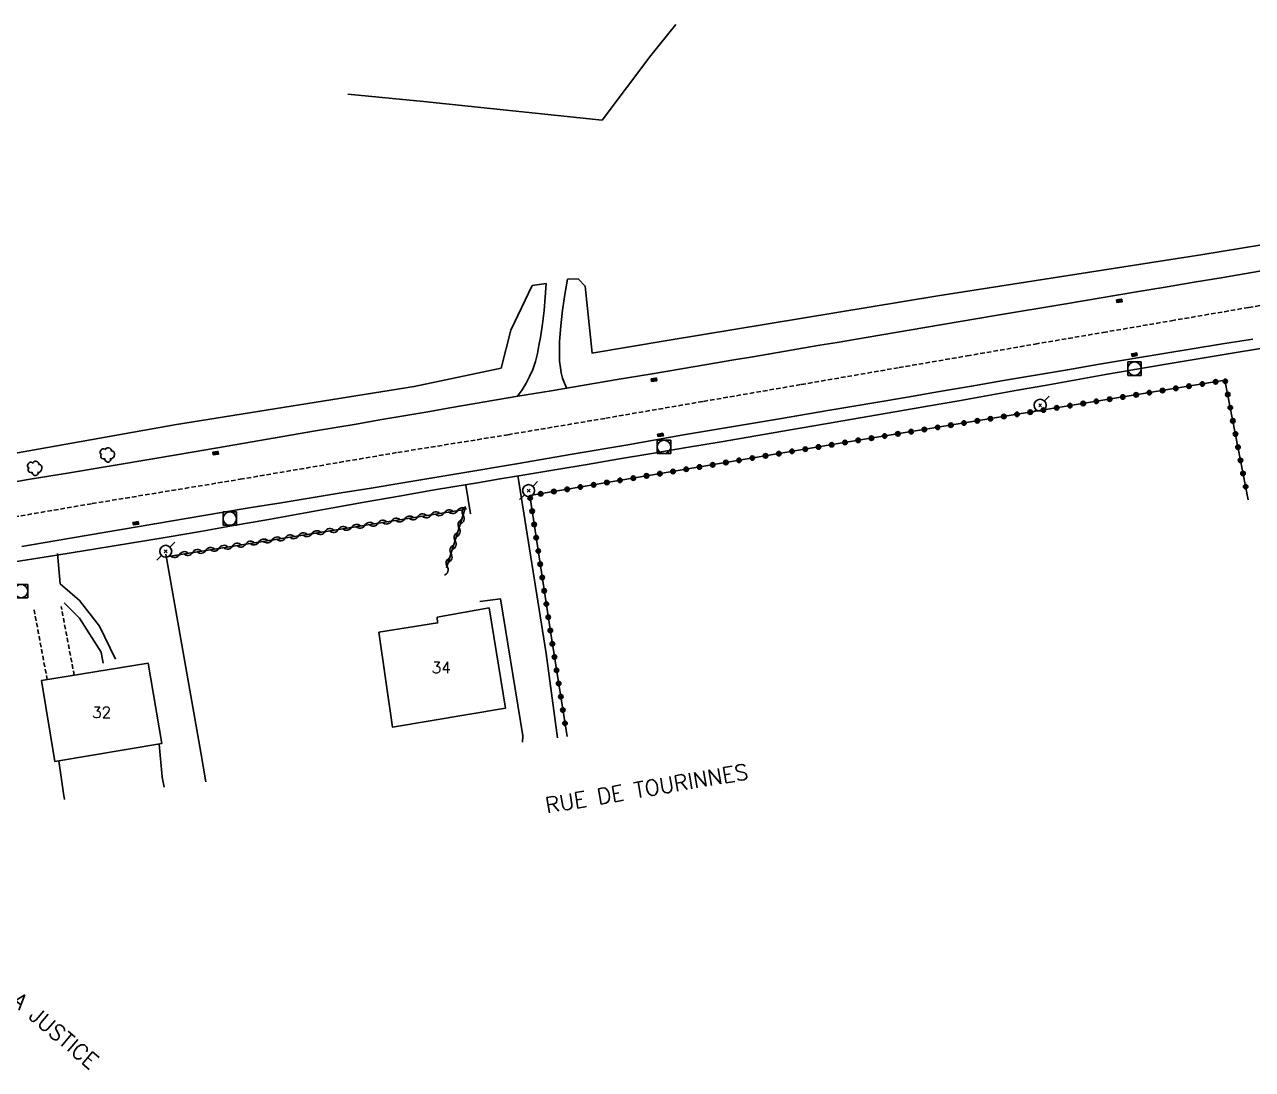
# Model space of a CAD drawing. Header units: millimetres. Extents: x 175000 to 176000, y 162999 to 164000.
# Drawn here: x 175244.2 to 175381.5, y 163030.7 to 163147.6 of the extents above; entities that cross this region are included whole.
import ezdxf
from ezdxf.enums import TextEntityAlignment as Align

# ---------------------------------------------------------------- set-up
doc = ezdxf.new("R2010")
doc.units = ezdxf.units.MM
doc.linetypes.add('DASHED', pattern=[0.75, 0.5, -0.25])
doc.layers.get('0').update_dxf_attribs({"linetype": 'CONTINUOUS'})
for name, color, linetype in [('W0001', 6, 'DASHED'), ('W0008', 7, 'CONTINUOUS'), ('W0014', 7, 'CONTINUOUS'), ('W0017', 7, 'CONTINUOUS'), ('W0071', 7, 'CONTINUOUS'), ('W0101', 7, 'CONTINUOUS'), ('W0104', 1, 'CONTINUOUS'), ('W0112', 1, 'DASHED'), ('W0300', 7, 'CONTINUOUS'), ('W0310', 3, 'CONTINUOUS'), ('W0323', 7, 'CONTINUOUS'), ('W0330', 7, 'CONTINUOUS'), ('W0401', 7, 'CONTINUOUS'), ('W0420', 7, 'CONTINUOUS'), ('W0473', 7, 'CONTINUOUS'), ('W0989', 7, 'CONTINUOUS'), ('W0991', 7, 'CONTINUOUS')]:
    doc.layers.add(name, color=color, linetype=linetype)
doc.styles.get("Standard").update_dxf_attribs({"font": 'romans.shx', "width": 0.85})

# ---------------------------------------------------------------- blocks, each defined once
blk = doc.blocks.new('T300')
for p, q in [((-0.8, 0.51), (-0.86, 0.34)), ((-0.86, 0.34), (-0.86, 0.17)), ((-0.86, 0.17), (-0.74, 0.06)), ((-0.69, 0.63), (-0.8, 0.51)), ((-0.8, -0.06), (-0.74, 0.06)), ((-0.74, 0.06), (-0.69, 0.11)), ((-0.57, 0.69), (-0.69, 0.63)), ((-0.46, 0.69), (-0.57, 0.69)), ((-0.29, 0.63), (-0.46, 0.69)), ((-0.29, 0.63), (-0.17, 0.74)), ((-0.23, 0.57), (-0.29, 0.63)), ((-0.17, 0.74), (-0.06, 0.8)), ((-0.06, 0.8), (0.06, 0.8)), ((0.06, 0.8), (0.23, 0.74)), ((0.23, 0.74), (0.34, 0.63)), ((0.34, 0.63), (0.4, 0.51)), ((0.46, 0.46), (0.34, 0.46)), ((0.4, 0.51), (0.4, 0.46)), ((0.57, 0.4), (0.46, 0.46)), ((0.57, 0.4), (0.69, 0.29)), ((0.69, 0.29), (0.74, 0.17)), ((0.74, 0.06), (0.69, -0.17)), ((0.74, 0.17), (0.74, 0.06)), ((-0.8, -0.17), (-0.8, -0.06)), ((-0.8, -0.23), (-0.8, -0.17)), ((-0.74, -0.34), (-0.8, -0.23)), ((-0.69, -0.4), (-0.74, -0.34)), ((-0.51, -0.46), (-0.69, -0.4)), ((-0.4, -0.46), (-0.51, -0.46)), ((-0.4, -0.46), (-0.34, -0.46)), ((-0.34, -0.46), (-0.34, -0.4)), ((-0.34, -0.51), (-0.34, -0.46)), ((-0.29, -0.63), (-0.34, -0.51)), ((-0.17, -0.74), (-0.29, -0.63)), ((-0.06, -0.8), (-0.17, -0.74)), ((0.06, -0.8), (-0.06, -0.8)), ((0.17, -0.74), (0.06, -0.8)), ((0.23, -0.69), (0.17, -0.74)), ((0.29, -0.46), (0.23, -0.46)), ((0.29, -0.63), (0.23, -0.69)), ((0.46, -0.4), (0.29, -0.46)), ((0.34, -0.51), (0.29, -0.63)), ((0.34, -0.51), (0.34, -0.46)), ((0.57, -0.34), (0.46, -0.4)), ((0.63, -0.29), (0.57, -0.34)), ((0.69, -0.17), (0.63, -0.29))]:
    blk.add_line(p, q)
blk = doc.blocks.new('T420')
for p, q in [((0.75, 0.75), (-0.75, 0.75)), ((-0.75, 0.75), (-0.75, -0.75)), ((0.75, 0.75), (0.75, -0.75)), ((0.75, -0.75), (-0.75, -0.75))]:
    blk.add_line(p, q)
blk.add_ellipse((0, 0), major_axis=(-0.53, 0.53), ratio=1, start_param=3.926991, end_param=10.210176)
blk = doc.blocks.new('T401')
for p, q in [((-0.3, 0.3), (0, 0.3)), ((-0.3, -0.25), (-0.3, 0.3)), ((-0.3, 0.15), (0, 0.15)), ((-0.3, 0), (0, 0)), ((0, 0.3), (0, -0.25)), ((-0.3, -0.15), (0, -0.15)), ((-0.3, -0.25), (-0.3, -0.3)), ((-0.3, -0.3), (0, -0.3)), ((0, -0.3), (0, -0.25))]:
    blk.add_line(p, q)
blk = doc.blocks.new('T473')
for p, q in [((-0.166667, 0.166667), (0.166667, -0.166667)), ((-0.166667, -0.166667), (0.166667, 0.166667)), ((0.500001, 0.500001), (1.000002, 1.000002)), ((-1.000002, -1.000002), (-0.500001, -0.500001))]:
    blk.add_line(p, q)
blk.add_ellipse((0, 0), major_axis=(0.471405, 0.471405), ratio=1, start_param=5.4977871438, end_param=11.780972451)
blk = doc.blocks.new('t323o')
at = {"color": 0, "linetype": 'Continuous'}
for radius in [0.25, 0.15]:
    blk.add_circle((0, 0), radius, dxfattribs=at)
blk = doc.blocks.new('t310o')
at = {"color": 0, "linetype": 'Continuous'}
for centre, start, end in [((-0.5, 0.38), 216.8699, 323.1304), ((0.5, -0.37), 36.8699, 143.1303)]:
    blk.add_arc(centre, 0.625, start, end, dxfattribs=at)

msp = doc.modelspace()

# ---------------------------------------------------------------- linework, layer by layer
at = {"layer": 'W0001'}
msp.add_lwpolyline([(175151.6, 163092.98), (175158.23, 163090.94), (175172.54, 163087.78), (175185.54, 163086.26), (175197.74, 163086.2), (175213.02, 163087.63), (175230.45, 163090.36), (175251.73, 163094.01), (175268.27, 163096.73), (175285.91, 163099.73), (175298.22, 163101.71), (175309.16, 163103.56), (175320.09, 163105.44), (175331.03, 163107.33), (175341.96, 163109.22), (175349.57, 163110.53), (175357.19, 163111.85), (175364.8, 163113.15), (175372.42, 163114.46), (175381.06, 163115.94), (175389.7, 163117.43)], dxfattribs=at)
at = {"layer": 'W0008'}
for points in [[(175384.65, 163120.4), (175381.42, 163119.85), (175378.19, 163119.31), (175374.96, 163118.77), (175371.73, 163118.22), (175368.51, 163117.68), (175360.62, 163116.35), (175352.74, 163115.03), (175344.85, 163113.7), (175336.97, 163112.36), (175335.04, 163112.04), (175333.11, 163111.71), (175331.18, 163111.38), (175329.25, 163111.05), (175327.33, 163110.72), (175325.4, 163110.4), (175323.47, 163110.07), (175321.54, 163109.74), (175317.84, 163109.12), (175314.14, 163108.5), (175310.44, 163107.87), (175306.74, 163107.25), (175303.04, 163106.63), (175299.34, 163106.01), (175295.65, 163105.38), (175291.95, 163104.75)], [(175291.95, 163104.75), (175289.27, 163104.29), (175286.59, 163103.82), (175283.91, 163103.36), (175281.23, 163102.9), (175276.71, 163102.13), (175272.19, 163101.35), (175267.66, 163100.58), (175263.14, 163099.81), (175258.5, 163099.03), (175253.85, 163098.24), (175249.2, 163097.46), (175244.56, 163096.69), (175243.13, 163096.45)]]:
    msp.add_lwpolyline(points, dxfattribs=at)
at = {"layer": 'W0014'}
for points in [[(175314.3, 163099.6), (175318.18, 163100.27), (175322.07, 163100.93), (175325.95, 163101.6), (175329.83, 163102.26), (175333.72, 163102.92), (175337.6, 163103.59), (175341.48, 163104.26), (175345.36, 163104.93), (175348.64, 163105.51), (175351.92, 163106.09), (175355.2, 163106.68), (175358.47, 163107.26), (175361.75, 163107.85), (175365.03, 163108.43), (175368.31, 163109.01), (175371.59, 163109.57), (175377.66, 163110.58), (175383.74, 163111.58)], [(175317.85, 163101.69), (175323.23, 163102.59), (175328.6, 163103.5), (175333.98, 163104.41), (175339.35, 163105.32), (175342.92, 163105.92), (175346.5, 163106.53), (175350.07, 163107.14), (175353.64, 163107.76), (175357.22, 163108.37), (175360.79, 163108.98), (175364.37, 163109.59), (175367.94, 163110.19), (175371.33, 163110.75), (175374.73, 163111.31), (175378.12, 163111.86), (175381.51, 163112.41)], [(175243.84, 163089.22), (175247.56, 163089.85), (175251.28, 163090.49), (175255.01, 163091.12), (175258.73, 163091.76), (175262.45, 163092.38), (175266.17, 163093.01), (175269.52, 163093.56), (175272.87, 163094.11), (175276.21, 163094.66), (175279.56, 163095.2), (175282.91, 163095.74), (175286.26, 163096.29), (175289.6, 163096.84), (175292.95, 163097.4), (175299.18, 163098.45), (175305.4, 163099.52), (175311.63, 163100.6), (175317.85, 163101.69)], [(175314.3, 163099.6), (175310.69, 163099), (175307.09, 163098.4), (175303.48, 163097.8), (175299.87, 163097.2), (175297.34, 163096.78), (175294.82, 163096.35), (175292.29, 163095.93), (175289.77, 163095.5), (175286.06, 163094.85), (175282.36, 163094.2), (175278.65, 163093.54), (175274.95, 163092.87), (175271.25, 163092.21), (175267.54, 163091.55), (175263.83, 163090.9), (175260.12, 163090.27), (175253.96, 163089.25), (175247.79, 163088.25), (175241.62, 163087.28)]]:
    msp.add_lwpolyline(points, dxfattribs=at)
at = {"layer": 'W0017'}
for points in [[(175293.51, 163096.08), (175294.05, 163092.85)], [(175299.31, 163097.17), (175302.48, 163077.25), (175303.76, 163067.83)], [(175248.14, 163085.04), (175247.83, 163088.41)], [(175254.35, 163076.61), (175252.54, 163080.31), (175250.32, 163083.18), (175248.14, 163085.04)], [(175248.59, 163082.91), (175250.32, 163081.2), (175252.72, 163077.4), (175252.97, 163076.17)], [(175299.84, 163067.34), (175299.89, 163068.02), (175297.38, 163083.36), (175295.06, 163083.06)]]:
    msp.add_lwpolyline(points, dxfattribs=at)
at = {"layer": 'W0071'}
for points in [[(175302.48, 163118.62), (175302.39, 163117.11), (175302.26, 163115.6), (175302.08, 163114.1), (175301.85, 163112.6), (175301.69, 163111.7), (175301.51, 163110.79), (175301.29, 163109.9), (175300.99, 163109.02), (175300.65, 163108.23), (175300.25, 163107.46), (175299.8, 163106.72), (175299.29, 163106.02)], [(175304.89, 163119.12), (175304.57, 163117.38), (175304.31, 163115.64), (175304.12, 163113.89), (175304, 163112.13), (175303.97, 163111.4), (175303.97, 163110.67), (175304, 163109.94), (175304.08, 163109.21), (175304.19, 163108.63), (175304.34, 163108.05), (175304.53, 163107.49), (175304.76, 163106.94)]]:
    msp.add_lwpolyline(points, dxfattribs=at)
at = {"layer": 'W0101'}
for points in [[(175283.79, 163079.64), (175285.3, 163069.01), (175297.93, 163071.12), (175296.12, 163082.35), (175290.32, 163081.29), (175290.35, 163080.66)], [(175246.06, 163074.21), (175257.98, 163076.17), (175259.5, 163067.17), (175247.55, 163065.17)]]:
    msp.add_lwpolyline(points, close=True, dxfattribs=at)
at = {"layer": 'W0104'}
for points in [[(175259.2, 163067.12), (175259.56, 163063.45), (175259.56, 163063.42), (175259.76, 163062.31)], [(175248.62, 163060.92), (175248.52, 163061.59), (175248.01, 163065.25)]]:
    msp.add_lwpolyline(points, dxfattribs=at)
at = {"layer": 'W0112'}
for points in [[(175249.72, 163074.81), (175248.26, 163082.49)], [(175245.22, 163082.14), (175246.7, 163074.32)]]:
    msp.add_lwpolyline(points, dxfattribs=at)
at = {"layer": 'W0310'}
msp.add_lwpolyline([(175260, 163088.07), (175293.4, 163093.35), (175291.36, 163086.84)], dxfattribs=at)
at = {"layer": 'W0323'}
for points in [[(175304.83, 163067.96), (175303.08, 163078.99), (175300.67, 163094.91), (175335.38, 163100.75), (175378.41, 163107.8)], [(175378.41, 163107.8), (175381, 163094.42)]]:
    msp.add_lwpolyline(points, dxfattribs=at)
at = {"layer": 'W0330'}
for points in [[(175308.76, 163136.9), (175314.19, 163144.14), (175316.99, 163147.58)], [(175280.3, 163139.81), (175288.78, 163138.97), (175308.76, 163136.9)], [(175427.67, 163129.94), (175400.72, 163125.95), (175375.72, 163121.82), (175346.29, 163117.25), (175316.01, 163112.24), (175307.61, 163110.82)], [(175297.47, 163109.15), (175298.56, 163113.42), (175300.93, 163118.4), (175302.48, 163118.62)], [(175306.87, 163118.33), (175306.06, 163119.15), (175304.89, 163119.12)], [(175307.64, 163110.82), (175306.87, 163118.33)], [(175151.93, 163099.38), (175166.36, 163095.61), (175183.93, 163093.07), (175198.26, 163092.92), (175213.42, 163094.74), (175232.27, 163097.7), (175261.16, 163102.85), (175287.72, 163107.12), (175297.47, 163109.15)], [(175259.96, 163088.34), (175263.86, 163066.18), (175264.44, 163062.9)]]:
    msp.add_lwpolyline(points, dxfattribs=at)

# ---------------------------------------------------------------- block references
at = {"layer": 'W0300'}
for p in [(175253.48, 163099.46), (175245.37, 163097.94)]:
    msp.add_blockref('T300', p, dxfattribs=at)
at = {"layer": 'W0310'}
for p, rotation in [((175291.11, 163092.98), 8.97738300100212), ((175292.59, 163093.22), 8.97738300100212), ((175293.2, 163092.69), 252.6249300828148), ((175282.22, 163091.58), 8.97738300100212), ((175283.7, 163091.81), 8.97738300100212), ((175285.19, 163092.05), 8.97738300100212), ((175286.67, 163092.28), 8.97738300100212), ((175288.15, 163092.52), 8.97738300100212), ((175289.63, 163092.75), 8.97738300100212), ((175292.75, 163091.26), 252.6249300828148), ((175273.33, 163090.18), 8.97738300100212), ((175274.81, 163090.41), 8.97738300100212), ((175276.3, 163090.64), 8.97738300100212), ((175277.78, 163090.88), 8.97738300100212), ((175279.26, 163091.11), 8.97738300100212), ((175280.74, 163091.35), 8.97738300100212), ((175292.3, 163089.83), 252.6249300828148), ((175264.44, 163088.77), 8.97738300100212), ((175265.92, 163089.01), 8.97738300100212), ((175267.41, 163089.24), 8.97738300100212), ((175268.89, 163089.47), 8.97738300100212), ((175270.37, 163089.71), 8.97738300100212), ((175271.85, 163089.94), 8.97738300100212), ((175291.85, 163088.4), 252.6249300828148), ((175261.48, 163088.3), 8.97738300100212), ((175262.96, 163088.54), 8.97738300100212), ((175291.41, 163086.97), 252.6249300828148)]:
    msp.add_blockref('t310o', p, dxfattribs=dict(at, rotation=rotation))
at = {"layer": 'W0323'}
for p, rotation in [((175371.43, 163106.65), 9.29554852375535), ((175372.91, 163106.9), 9.29554852375535), ((175374.39, 163107.14), 9.29554852375535), ((175375.87, 163107.38), 9.29554852375535), ((175377.36, 163107.62), 9.29554852375535), ((175378.44, 163107.68), 280.9543291173674), ((175364.03, 163105.44), 9.29554852375535), ((175365.51, 163105.68), 9.29554852375535), ((175366.99, 163105.93), 9.29554852375535), ((175368.47, 163106.17), 9.29554852375535), ((175369.95, 163106.41), 9.29554852375535), ((175378.72, 163106.21), 280.9543291173674), ((175355.15, 163103.99), 9.29554852375535), ((175356.63, 163104.23), 9.29554852375535), ((175358.11, 163104.47), 9.29554852375535), ((175359.59, 163104.72), 9.29554852375535), ((175361.07, 163104.96), 9.29554852375535), ((175362.55, 163105.2), 9.29554852375535), ((175379.01, 163104.73), 280.9543291173674), ((175346.27, 163102.53), 9.29554852375535), ((175347.75, 163102.78), 9.29554852375535), ((175349.23, 163103.02), 9.29554852375535), ((175350.71, 163103.26), 9.29554852375535), ((175352.19, 163103.5), 9.29554852375535), ((175353.67, 163103.75), 9.29554852375535), ((175379.29, 163103.26), 280.9543291173674), ((175338.87, 163101.32), 9.29554852375535), ((175340.35, 163101.57), 9.29554852375535), ((175341.83, 163101.81), 9.29554852375535), ((175343.31, 163102.05), 9.29554852375535), ((175344.79, 163102.29), 9.29554852375535), ((175379.58, 163101.79), 280.9543291173674), ((175329.99, 163099.85), 9.554639294274855), ((175331.47, 163100.09), 9.554639294274855), ((175332.95, 163100.34), 9.554639294274855), ((175334.43, 163100.59), 9.554639294274855), ((175335.91, 163100.84), 9.29554852375535), ((175337.39, 163101.08), 9.29554852375535), ((175379.86, 163100.32), 280.9543291173674), ((175322.59, 163098.6), 9.554639294274855), ((175324.07, 163098.85), 9.554639294274855), ((175325.55, 163099.1), 9.554639294274855), ((175327.03, 163099.35), 9.554639294274855), ((175328.51, 163099.6), 9.554639294274855), ((175380.15, 163098.84), 280.9543291173674), ((175313.72, 163097.11), 9.554639294274855), ((175315.2, 163097.36), 9.554639294274855), ((175316.68, 163097.6), 9.554639294274855), ((175318.16, 163097.85), 9.554639294274855), ((175319.64, 163098.1), 9.554639294274855), ((175321.11, 163098.35), 9.554639294274855), ((175380.43, 163097.37), 280.9543291173674), ((175306.32, 163095.86), 9.554639294274855), ((175307.8, 163096.11), 9.554639294274855), ((175309.28, 163096.36), 9.554639294274855), ((175310.76, 163096.61), 9.554639294274855), ((175312.24, 163096.86), 9.554639294274855), ((175380.72, 163095.9), 280.9543291173674), ((175300.71, 163094.64), 98.60978329787818), ((175301.88, 163095.11), 9.554639294274855), ((175303.36, 163095.36), 9.554639294274855), ((175304.84, 163095.61), 9.554639294274855), ((175300.93, 163093.16), 98.60978329787818), ((175301.16, 163091.68), 98.60978329787818), ((175301.38, 163090.2), 98.60978329787818), ((175301.61, 163088.71), 98.60978329787818), ((175301.83, 163087.23), 98.60978329787818), ((175302.06, 163085.75), 98.60978329787818), ((175302.28, 163084.26), 98.60978329787818), ((175302.51, 163082.78), 98.60978329787818), ((175302.73, 163081.3), 98.60978329787818), ((175302.96, 163079.81), 98.60978329787818), ((175303.19, 163078.33), 99.02025918291478), ((175303.42, 163076.85), 99.02025918291478), ((175303.66, 163075.37), 99.02025918291478), ((175303.89, 163073.89), 99.02025918291478), ((175304.13, 163072.41), 99.02025918291478), ((175304.36, 163070.92), 99.02025918291478), ((175304.6, 163069.44), 99.02025918291478)]:
    msp.add_blockref('t323o', p, dxfattribs=dict(at, rotation=rotation))
at = {"layer": 'W0401'}
for p, rotation in [((175366.56, 163116.83), 99.56488694741381), ((175368.31, 163110.52), 279.4880250074508), ((175314.53, 163108.01), 99.5294246052431), ((175315.31, 163101.54), 279.9691435325865), ((175265.51, 163099.8), 99.65176695365636), ((175256.63, 163091.66), 279.6382003767319)]:
    msp.add_blockref('T401', p, dxfattribs=dict(at, rotation=rotation))
at = {"layer": 'W0420'}
for p in [(175368.29, 163109.1), (175315.67, 163100.35), (175267.11, 163092.33), (175243.77, 163084.22)]:
    msp.add_blockref('T420', p, dxfattribs=at)
at = {"layer": 'W0473'}
for p in [(175357.74, 163105.01), (175300.53, 163095.47), (175259.95, 163088.68)]:
    msp.add_blockref('T473', p, dxfattribs=at)

# ---------------------------------------------------------------- texts
at = {"layer": 'W0989'}
for s, rotation, p in [('RUE DE TOURINNES  ', 9.6354, (175302.58, 163059.37)), ('CHEMIN DE LA JUSTICE  ', 319.8546, (175230.81, 163048.08))]:
    msp.add_text(s, height=1.75, rotation=rotation, dxfattribs=at).set_placement(p)
at = {"layer": 'W0991'}
for s, p in [('34', (175290.77, 163075.68)), ('32', (175252.78, 163070.67))]:
    msp.add_text(s, height=1.25, dxfattribs=at).set_placement(p, align=Align.MIDDLE_CENTER)

doc.saveas('drawing.dxf')
